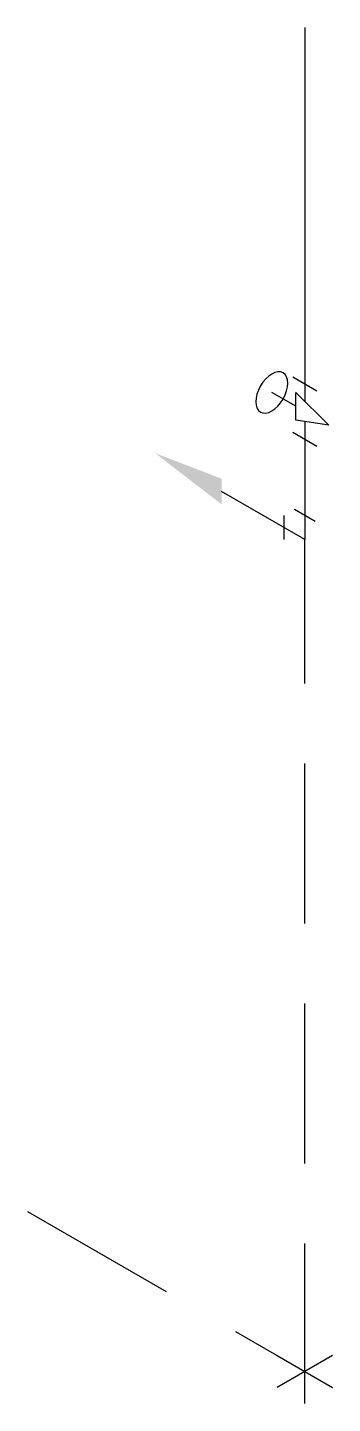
# Model space of a CAD drawing. Header units: millimetres. Extents: x -2843.12 to -2842.64, y 1134.08 to 1136.23.
import ezdxf

# ---------------------------------------------------------------- set-up
doc = ezdxf.new("R2010")
doc.units = ezdxf.units.MM
doc.linetypes.add('HIDDEN', pattern=[0.375, 0.25, -0.125])
doc.layers.add('Hds_iso_símbolos', color=2, linetype='Continuous')
doc.layers.add('Hds_iso_tubos', color=5, linetype='Continuous')

msp = doc.modelspace()

# ---------------------------------------------------------------- linework, layer by layer
at = {"layer": 'Hds_iso_símbolos'}
for p, q in [((-2842.701, 1135.6819), (-2842.6635, 1135.6602)), ((-2842.6963, 1135.6359), (-2842.7338, 1135.6575)), ((-2842.6448, 1135.6062), (-2842.6963, 1135.6575)), ((-2842.6963, 1135.6143), (-2842.6963, 1135.6575)), ((-2842.6448, 1135.6062), (-2842.6963, 1135.6143)), ((-2842.701, 1135.5953), (-2842.6635, 1135.5737)), ((-2842.7147, 1135.4653), (-2842.7147, 1135.4278)), ((-2842.666, 1135.4559), (-2842.6985, 1135.4747))]:
    msp.add_line(p, q, dxfattribs=at)
at = {"layer": 'Hds_iso_símbolos', "color": 1, "linetype": 'HIDDEN'}
for p, q in [((-2842.6822, 1134.0778), (-2842.6822, 1135.4278)), ((-2843.1153, 1134.3778), (-2842.6389, 1134.1028)), ((-2842.6389, 1134.1528), (-2842.7255, 1134.1028)), ((-2842.7255, 1134.1528), (-2842.6389, 1134.1028))]:
    msp.add_line(p, q, dxfattribs=at)
at = {"layer": 'Hds_iso_símbolos', "color": 2, "linetype": 'Continuous', "extrusion": (0, 0, -1)}
msp.add_ellipse((-2842.7338, 1135.6575), major_axis=(-0.0177, -0.0306), ratio=0.57735, dxfattribs=at)
at = {"layer": 'Hds_iso_símbolos', "color": 1}
msp.add_solid([(-2842.8122, 1135.5228), (-2842.8122, 1135.4828), (-2842.9161, 1135.5628)], dxfattribs=at)
at = {"layer": 'Hds_iso_tubos', "linetype": 'Continuous'}
for p, q in [((-2842.6822, 1136.2278), (-2842.6822, 1135.6435)), ((-2842.6822, 1135.6121), (-2842.6822, 1135.4278)), ((-2842.6822, 1135.4278), (-2842.8122, 1135.5028))]:
    msp.add_line(p, q, dxfattribs=at)

doc.saveas('drawing.dxf')
